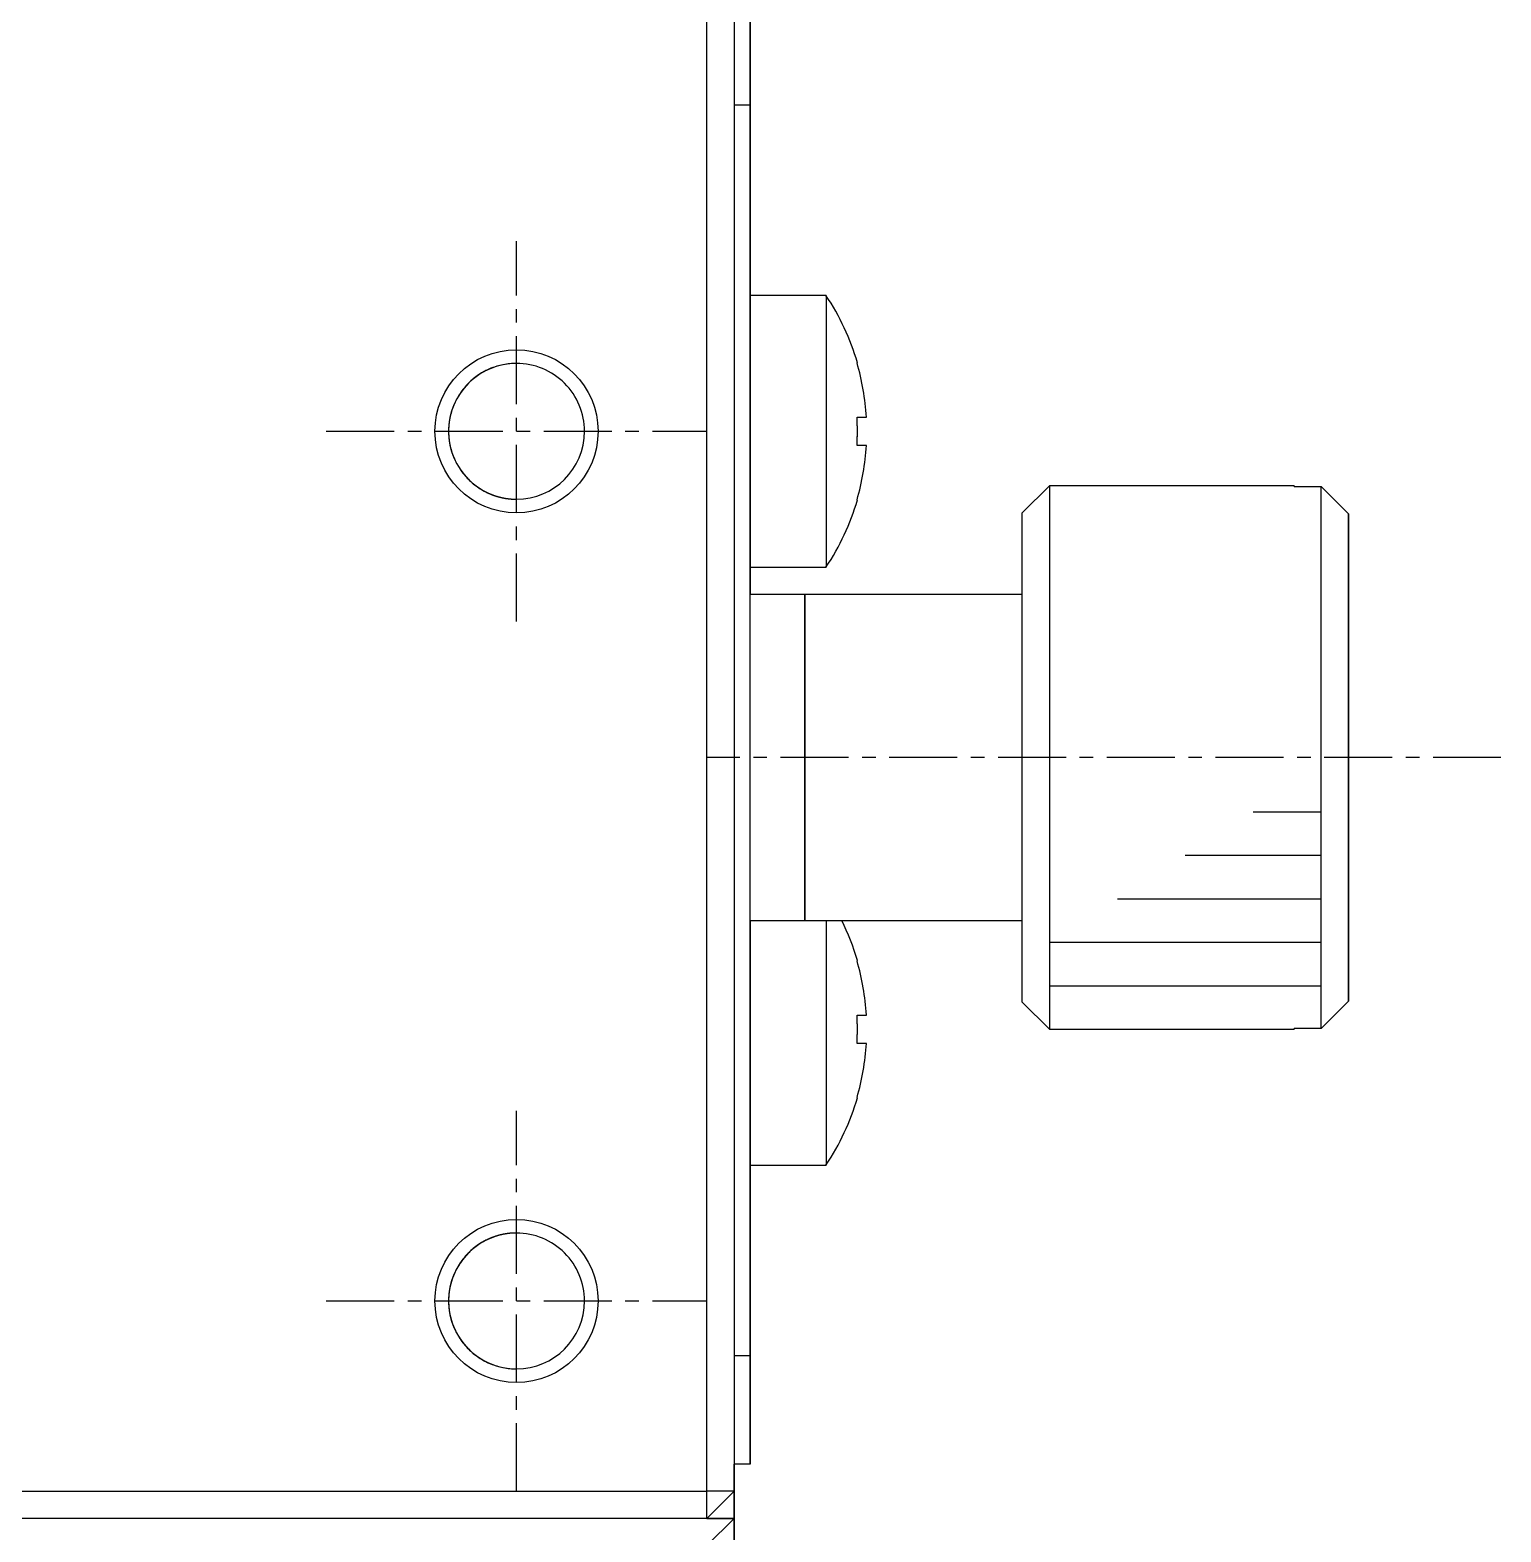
# Model space of a CAD drawing. Extents: x 32 to 301, y 48 to 360.
# Drawn here: x 92.84 to 119.89, y 121.13 to 148.76 of the extents above; entities that cross this region are included whole.
import ezdxf

# ---------------------------------------------------------------- set-up
doc = ezdxf.new("R2010")
doc.units = 0
doc.linetypes.add('CENTER', pattern=[2, 1.25, -0.25, 0.25, -0.25])
doc.layers.get('0').update_dxf_attribs({"linetype": 'CONTINUOUS'})

msp = doc.modelspace()

# ---------------------------------------------------------------- linework, layer by layer
at = {"color": 7, "linetype": 'CONTINUOUS'}
for p, q in [((105.288, 121.882), (105.288, 160.882)), ((105.788, 160.882), (105.788, 121.882)), ((106.088, 147.382), (106.088, 149.382)), ((106.088, 149.382), (106.088, 147.382)), ((106.088, 147.732), (106.088, 146.082)), ((106.088, 146.082), (106.088, 147.732)), ((106.088, 124.382), (106.088, 147.382)), ((106.088, 147.382), (106.088, 143.882)), ((106.088, 146.082), (106.088, 138.382)), ((107.48, 143.882), (106.088, 143.882)), ((107.48, 143.882), (107.48, 138.882)), ((108.051, 142.641), (108.057, 142.644)), ((108.057, 142.644), (108.051, 142.641)), ((108.051, 141.642), (108.223, 141.642)), ((108.223, 141.122), (108.051, 141.122)), ((108.223, 141.122), (108.051, 141.122)), ((111.588, 140.382), (111.088, 139.882)), ((111.588, 140.382), (111.588, 130.382)), ((116.088, 140.382), (111.588, 140.382)), ((116.088, 140.366), (116.088, 140.382)), ((116.088, 140.382), (116.088, 140.366)), ((108.051, 140.124), (108.057, 140.121)), ((108.057, 140.121), (108.051, 140.124)), ((116.088, 140.366), (116.588, 140.366)), ((116.588, 130.398), (116.588, 140.366)), ((116.588, 140.366), (117.088, 139.865)), ((111.088, 130.882), (111.088, 139.882)), ((117.088, 130.9), (117.088, 139.865)), ((117.088, 130.9), (117.088, 139.865)), ((117.088, 139.865), (117.088, 130.9)), ((117.088, 139.865), (117.088, 130.9)), ((106.088, 138.882), (107.48, 138.882)), ((106.088, 138.882), (106.088, 138.382)), ((107.088, 138.382), (106.088, 138.382)), ((111.088, 138.382), (107.088, 138.382)), ((107.088, 132.382), (107.088, 138.382)), ((107.088, 138.382), (107.088, 132.382)), ((106.088, 132.382), (106.088, 125.682)), ((106.088, 132.382), (107.088, 132.382)), ((107.088, 132.382), (111.088, 132.382)), ((107.48, 132.382), (107.48, 127.882)), ((108.051, 131.641), (108.057, 131.644)), ((108.057, 131.644), (108.051, 131.641)), ((111.088, 130.882), (111.588, 130.382)), ((117.088, 130.9), (116.588, 130.398)), ((108.051, 130.642), (108.223, 130.642)), ((111.588, 130.382), (116.088, 130.382)), ((116.088, 130.398), (116.088, 130.382)), ((116.588, 130.398), (116.088, 130.398)), ((116.088, 130.382), (116.088, 130.398)), ((108.223, 130.122), (108.051, 130.122)), ((108.223, 130.122), (108.051, 130.122)), ((108.051, 129.124), (108.057, 129.121)), ((108.057, 129.121), (108.051, 129.124)), ((106.088, 127.882), (106.088, 124.382)), ((106.088, 127.882), (107.48, 127.882)), ((106.088, 124.032), (106.088, 125.682)), ((106.088, 125.682), (106.088, 124.032)), ((106.088, 122.382), (106.088, 124.382)), ((106.088, 124.382), (106.088, 122.382)), ((105.788, 91.382), (105.788, 122.382)), ((105.788, 121.882), (105.788, 122.382)), ((105.788, 121.882), (105.788, 122.382)), ((106.088, 122.382), (105.788, 122.382)), ((106.088, 122.382), (106.088, 122.382)), ((66.288, 121.882), (105.288, 121.882)), ((105.788, 121.882), (105.288, 121.382)), ((105.288, 121.382), (105.788, 121.882)), ((105.288, 121.382), (105.288, 121.882)), ((105.788, 121.882), (105.288, 121.882)), ((105.788, 121.882), (105.538, 121.632)), ((105.788, 121.882), (105.788, 121.382)), ((105.788, 121.882), (105.788, 121.882)), ((105.538, 121.632), (105.288, 121.382)), ((105.288, 121.382), (66.288, 121.382)), ((105.788, 121.382), (105.288, 121.382)), ((105.288, 120.882), (105.788, 121.382)), ((105.288, 121.382), (105.788, 121.382)), ((105.288, 121.382), (105.288, 121.382)), ((105.788, 121.382), (105.788, 87.382))]:
    msp.add_line(p, q, dxfattribs=at)
at = {"color": 3, "linetype": 'CONTINUOUS'}
for p, q in [((106.088, 147.382), (105.788, 147.382)), ((115.338, 134.382), (116.588, 134.382)), ((114.088, 133.582), (116.588, 133.582)), ((112.838, 132.782), (116.588, 132.782)), ((111.588, 131.982), (116.588, 131.982)), ((111.588, 131.182), (116.588, 131.182)), ((105.788, 124.382), (106.088, 124.382))]:
    msp.add_line(p, q, dxfattribs=at)
at = {"color": 1, "linetype": 'CENTER'}
for p, q in [((101.788, 137.882), (101.788, 144.882)), ((98.288, 141.382), (105.288, 141.382)), ((119.894, 135.382), (105.288, 135.382)), ((101.788, 121.882), (101.788, 128.882)), ((98.288, 125.382), (105.288, 125.382))]:
    msp.add_line(p, q, dxfattribs=at)
at = {"color": 7, "linetype": 'CONTINUOUS'}
for points in [[(101.788, 142.632, 0), (101.757, 142.632, 0), (101.727, 142.631, 0), (101.696, 142.629, 0), (101.665, 142.626, 0), (101.635, 142.623, 0), (101.604, 142.619, 0), (101.574, 142.614, 0), (101.544, 142.608, 0), (101.514, 142.602, 0), (101.484, 142.595, 0), (101.454, 142.587, 0), (101.425, 142.579, 0), (101.396, 142.569, 0), (101.367, 142.559, 0), (101.338, 142.549, 0), (101.31, 142.537, 0), (101.281, 142.525, 0), (101.253, 142.512, 0), (101.226, 142.499, 0), (101.199, 142.485, 0), (101.172, 142.47, 0), (101.145, 142.455, 0), (101.119, 142.439, 0), (101.093, 142.422, 0), (101.068, 142.404, 0), (101.043, 142.386, 0), (101.019, 142.368, 0), (100.995, 142.349, 0), (100.971, 142.329, 0), (100.948, 142.309, 0), (100.926, 142.288, 0), (100.904, 142.266, 0), (100.883, 142.244, 0), (100.862, 142.222, 0), (100.841, 142.199, 0), (100.822, 142.175, 0), (100.802, 142.152, 0), (100.784, 142.127, 0), (100.766, 142.102, 0), (100.749, 142.077, 0), (100.732, 142.051, 0), (100.716, 142.025, 0), (100.7, 141.999, 0), (100.685, 141.972, 0), (100.671, 141.944, 0), (100.658, 141.917, 0), (100.645, 141.889, 0), (100.633, 141.861, 0), (100.622, 141.832, 0), (100.611, 141.804, 0), (100.601, 141.775, 0), (100.592, 141.745, 0), (100.583, 141.716, 0), (100.575, 141.686, 0), (100.568, 141.656, 0), (100.562, 141.626, 0), (100.556, 141.596, 0), (100.551, 141.566, 0), (100.547, 141.535, 0), (100.544, 141.505, 0), (100.541, 141.474, 0), (100.539, 141.444, 0), (100.538, 141.413, 0), (100.538, 141.382, 0), (100.538, 141.352, 0), (100.539, 141.321, 0), (100.541, 141.291, 0), (100.544, 141.26, 0), (100.547, 141.229, 0), (100.551, 141.199, 0), (100.556, 141.169, 0), (100.562, 141.139, 0), (100.568, 141.109, 0), (100.575, 141.079, 0), (100.583, 141.049, 0), (100.592, 141.02, 0), (100.601, 140.99, 0), (100.611, 140.961, 0), (100.622, 140.933, 0), (100.633, 140.904, 0), (100.645, 140.876, 0), (100.658, 140.848, 0), (100.671, 140.82, 0), (100.685, 140.793, 0), (100.7, 140.766, 0), (100.716, 140.74, 0), (100.732, 140.714, 0), (100.749, 140.688, 0), (100.766, 140.663, 0), (100.784, 140.638, 0), (100.802, 140.613, 0), (100.822, 140.589, 0), (100.841, 140.566, 0), (100.862, 140.543, 0), (100.883, 140.521, 0), (100.904, 140.499, 0), (100.926, 140.477, 0), (100.948, 140.456, 0), (100.971, 140.436, 0), (100.995, 140.416, 0), (101.019, 140.397, 0), (101.043, 140.378, 0), (101.068, 140.36, 0), (101.093, 140.343, 0), (101.119, 140.326, 0), (101.145, 140.31, 0), (101.172, 140.295, 0), (101.199, 140.28, 0), (101.226, 140.266, 0), (101.253, 140.252, 0), (101.281, 140.24, 0), (101.31, 140.228, 0), (101.338, 140.216, 0), (101.367, 140.206, 0), (101.396, 140.196, 0), (101.425, 140.186, 0), (101.454, 140.178, 0), (101.484, 140.17, 0), (101.514, 140.163, 0), (101.544, 140.156, 0), (101.574, 140.151, 0), (101.604, 140.146, 0), (101.635, 140.142, 0), (101.665, 140.138, 0), (101.696, 140.136, 0), (101.727, 140.134, 0), (101.757, 140.133, 0), (101.788, 140.132, 0)], [(101.356, 142.556, 0), (101.356, 142.555, 0), (101.355, 142.555, 0), (101.355, 142.555, 0), (101.354, 142.555, 0), (101.354, 142.555, 0), (101.353, 142.554, 0), (101.353, 142.554, 0), (101.352, 142.554, 0), (101.352, 142.554, 0), (101.351, 142.554, 0), (101.35, 142.553, 0), (101.35, 142.553, 0), (101.349, 142.553, 0), (101.349, 142.553, 0), (101.348, 142.553, 0), (101.348, 142.552, 0), (101.347, 142.552, 0), (101.347, 142.552, 0), (101.346, 142.552, 0), (101.346, 142.552, 0), (101.345, 142.551, 0), (101.345, 142.551, 0), (101.344, 142.551, 0), (101.343, 142.551, 0), (101.343, 142.551, 0), (101.342, 142.55, 0), (101.342, 142.55, 0), (101.341, 142.55, 0), (101.341, 142.55, 0), (101.34, 142.55, 0), (101.34, 142.549, 0), (101.339, 142.549, 0), (101.339, 142.549, 0), (101.338, 142.549, 0), (101.338, 142.549, 0), (101.337, 142.548, 0), (101.336, 142.548, 0), (101.336, 142.548, 0), (101.335, 142.548, 0), (101.335, 142.547, 0), (101.334, 142.547, 0), (101.334, 142.547, 0), (101.333, 142.547, 0), (101.333, 142.547, 0), (101.332, 142.546, 0), (101.332, 142.546, 0), (101.331, 142.546, 0), (101.331, 142.546, 0), (101.33, 142.546, 0), (101.329, 142.545, 0), (101.329, 142.545, 0), (101.328, 142.545, 0), (101.328, 142.545, 0), (101.327, 142.545, 0), (101.327, 142.544, 0), (101.326, 142.544, 0), (101.326, 142.544, 0), (101.325, 142.544, 0), (101.325, 142.543, 0), (101.324, 142.543, 0), (101.324, 142.543, 0), (101.323, 142.543, 0), (101.322, 142.543, 0), (101.322, 142.542, 0), (101.321, 142.542, 0), (101.321, 142.542, 0), (101.32, 142.542, 0), (101.32, 142.542, 0), (101.319, 142.541, 0), (101.319, 142.541, 0), (101.318, 142.541, 0), (101.318, 142.541, 0), (101.317, 142.54, 0), (101.317, 142.54, 0), (101.316, 142.54, 0), (101.316, 142.54, 0), (101.315, 142.54, 0), (101.314, 142.539, 0), (101.314, 142.539, 0), (101.313, 142.539, 0), (101.313, 142.539, 0), (101.312, 142.538, 0), (101.312, 142.538, 0), (101.311, 142.538, 0), (101.311, 142.538, 0), (101.31, 142.538, 0), (101.31, 142.537, 0), (101.309, 142.537, 0), (101.309, 142.537, 0), (101.308, 142.537, 0), (101.308, 142.536, 0), (101.307, 142.536, 0), (101.306, 142.536, 0), (101.306, 142.536, 0), (101.305, 142.536, 0), (101.305, 142.535, 0), (101.304, 142.535, 0), (101.304, 142.535, 0), (101.303, 142.535, 0), (101.303, 142.534, 0), (101.302, 142.534, 0), (101.302, 142.534, 0), (101.301, 142.534, 0), (101.301, 142.534, 0), (101.3, 142.533, 0), (101.3, 142.533, 0), (101.299, 142.533, 0), (101.298, 142.533, 0), (101.298, 142.532, 0), (101.297, 142.532, 0), (101.297, 142.532, 0), (101.296, 142.532, 0), (101.296, 142.532, 0), (101.295, 142.531, 0), (101.295, 142.531, 0), (101.294, 142.531, 0), (101.294, 142.531, 0), (101.293, 142.53, 0), (101.293, 142.53, 0), (101.292, 142.53, 0), (101.292, 142.53, 0), (101.291, 142.529, 0), (101.291, 142.529, 0), (101.29, 142.529, 0), (101.289, 142.529, 0), (101.289, 142.529, 0), (101.288, 142.528, 0), (101.288, 142.528, 0)], [(108.051, 141.122, 0), (108.051, 141.127, 0), (108.051, 141.131, 0), (108.051, 141.135, 0), (108.051, 141.139, 0), (108.052, 141.143, 0), (108.052, 141.147, 0), (108.052, 141.151, 0), (108.052, 141.155, 0), (108.052, 141.159, 0), (108.053, 141.163, 0), (108.053, 141.167, 0), (108.053, 141.171, 0), (108.053, 141.175, 0), (108.053, 141.179, 0), (108.053, 141.183, 0), (108.054, 141.187, 0), (108.054, 141.191, 0), (108.054, 141.196, 0), (108.054, 141.2, 0), (108.054, 141.204, 0), (108.054, 141.208, 0), (108.055, 141.212, 0), (108.055, 141.216, 0), (108.055, 141.22, 0), (108.055, 141.224, 0), (108.055, 141.228, 0), (108.055, 141.232, 0), (108.055, 141.236, 0), (108.055, 141.24, 0), (108.056, 141.244, 0), (108.056, 141.248, 0), (108.056, 141.252, 0), (108.056, 141.256, 0), (108.056, 141.261, 0), (108.056, 141.265, 0), (108.056, 141.269, 0), (108.056, 141.273, 0), (108.056, 141.277, 0), (108.056, 141.281, 0), (108.057, 141.285, 0), (108.057, 141.289, 0), (108.057, 141.293, 0), (108.057, 141.297, 0), (108.057, 141.301, 0), (108.057, 141.305, 0), (108.057, 141.309, 0), (108.057, 141.313, 0), (108.057, 141.317, 0), (108.057, 141.322, 0), (108.057, 141.326, 0), (108.057, 141.33, 0), (108.057, 141.334, 0), (108.057, 141.338, 0), (108.057, 141.342, 0), (108.057, 141.346, 0), (108.057, 141.35, 0), (108.057, 141.354, 0), (108.057, 141.358, 0), (108.057, 141.362, 0), (108.057, 141.366, 0), (108.057, 141.37, 0), (108.057, 141.374, 0), (108.057, 141.378, 0), (108.057, 141.382, 0), (108.057, 141.387, 0), (108.057, 141.391, 0), (108.057, 141.395, 0), (108.057, 141.399, 0), (108.057, 141.403, 0), (108.057, 141.407, 0), (108.057, 141.411, 0), (108.057, 141.415, 0), (108.057, 141.419, 0), (108.057, 141.423, 0), (108.057, 141.427, 0), (108.057, 141.431, 0), (108.057, 141.435, 0), (108.057, 141.439, 0), (108.057, 141.443, 0), (108.057, 141.448, 0), (108.057, 141.452, 0), (108.057, 141.456, 0), (108.057, 141.46, 0), (108.057, 141.464, 0), (108.057, 141.468, 0), (108.057, 141.472, 0), (108.057, 141.476, 0), (108.057, 141.48, 0), (108.056, 141.484, 0), (108.056, 141.488, 0), (108.056, 141.492, 0), (108.056, 141.496, 0), (108.056, 141.5, 0), (108.056, 141.504, 0), (108.056, 141.508, 0), (108.056, 141.513, 0), (108.056, 141.517, 0), (108.056, 141.521, 0), (108.055, 141.525, 0), (108.055, 141.529, 0), (108.055, 141.533, 0), (108.055, 141.537, 0), (108.055, 141.541, 0), (108.055, 141.545, 0), (108.055, 141.549, 0), (108.055, 141.553, 0), (108.054, 141.557, 0), (108.054, 141.561, 0), (108.054, 141.565, 0), (108.054, 141.569, 0), (108.054, 141.573, 0), (108.054, 141.578, 0), (108.053, 141.582, 0), (108.053, 141.586, 0), (108.053, 141.59, 0), (108.053, 141.594, 0), (108.053, 141.598, 0), (108.053, 141.602, 0), (108.052, 141.606, 0), (108.052, 141.61, 0), (108.052, 141.614, 0), (108.052, 141.618, 0), (108.052, 141.622, 0), (108.051, 141.626, 0), (108.051, 141.63, 0), (108.051, 141.634, 0), (108.051, 141.638, 0), (108.051, 141.642, 0)], [(108.051, 141.122, 0), (108.051, 141.127, 0), (108.051, 141.131, 0), (108.051, 141.135, 0), (108.051, 141.139, 0), (108.052, 141.143, 0), (108.052, 141.147, 0), (108.052, 141.151, 0), (108.052, 141.155, 0), (108.052, 141.159, 0), (108.053, 141.163, 0), (108.053, 141.167, 0), (108.053, 141.171, 0), (108.053, 141.175, 0), (108.053, 141.179, 0), (108.053, 141.183, 0), (108.054, 141.187, 0), (108.054, 141.191, 0), (108.054, 141.196, 0), (108.054, 141.2, 0), (108.054, 141.204, 0), (108.054, 141.208, 0), (108.054, 141.212, 0), (108.055, 141.216, 0), (108.055, 141.22, 0), (108.055, 141.224, 0), (108.055, 141.228, 0), (108.055, 141.232, 0), (108.055, 141.236, 0), (108.055, 141.24, 0), (108.055, 141.244, 0), (108.056, 141.248, 0), (108.056, 141.252, 0), (108.056, 141.256, 0), (108.056, 141.261, 0), (108.056, 141.265, 0), (108.056, 141.269, 0), (108.056, 141.273, 0), (108.056, 141.277, 0), (108.056, 141.281, 0), (108.056, 141.285, 0), (108.057, 141.289, 0), (108.057, 141.293, 0), (108.057, 141.297, 0), (108.057, 141.301, 0), (108.057, 141.305, 0), (108.057, 141.309, 0), (108.057, 141.313, 0), (108.057, 141.317, 0), (108.057, 141.322, 0), (108.057, 141.326, 0), (108.057, 141.33, 0), (108.057, 141.334, 0), (108.057, 141.338, 0), (108.057, 141.342, 0), (108.057, 141.346, 0), (108.057, 141.35, 0), (108.057, 141.354, 0), (108.057, 141.358, 0), (108.057, 141.362, 0), (108.057, 141.366, 0), (108.057, 141.37, 0), (108.057, 141.374, 0), (108.057, 141.378, 0), (108.057, 141.382, 0), (108.057, 141.387, 0), (108.057, 141.391, 0), (108.057, 141.395, 0), (108.057, 141.399, 0), (108.057, 141.403, 0), (108.057, 141.407, 0), (108.057, 141.411, 0), (108.057, 141.415, 0), (108.057, 141.419, 0), (108.057, 141.423, 0), (108.057, 141.427, 0), (108.057, 141.431, 0), (108.057, 141.435, 0), (108.057, 141.439, 0), (108.057, 141.443, 0), (108.057, 141.448, 0), (108.057, 141.452, 0), (108.057, 141.456, 0), (108.057, 141.46, 0), (108.057, 141.464, 0), (108.057, 141.468, 0), (108.057, 141.472, 0), (108.057, 141.476, 0), (108.056, 141.48, 0), (108.056, 141.484, 0), (108.056, 141.488, 0), (108.056, 141.492, 0), (108.056, 141.496, 0), (108.056, 141.5, 0), (108.056, 141.504, 0), (108.056, 141.508, 0), (108.056, 141.513, 0), (108.056, 141.517, 0), (108.055, 141.521, 0), (108.055, 141.525, 0), (108.055, 141.529, 0), (108.055, 141.533, 0), (108.055, 141.537, 0), (108.055, 141.541, 0), (108.055, 141.545, 0), (108.055, 141.549, 0), (108.054, 141.553, 0), (108.054, 141.557, 0), (108.054, 141.561, 0), (108.054, 141.565, 0), (108.054, 141.569, 0), (108.054, 141.573, 0), (108.054, 141.578, 0), (108.053, 141.582, 0), (108.053, 141.586, 0), (108.053, 141.59, 0), (108.053, 141.594, 0), (108.053, 141.598, 0), (108.053, 141.602, 0), (108.052, 141.606, 0), (108.052, 141.61, 0), (108.052, 141.614, 0), (108.052, 141.618, 0), (108.052, 141.622, 0), (108.051, 141.626, 0), (108.051, 141.63, 0), (108.051, 141.634, 0), (108.051, 141.638, 0), (108.051, 141.642, 0)], [(101.288, 140.237, 0), (101.288, 140.237, 0), (101.289, 140.236, 0), (101.289, 140.236, 0), (101.29, 140.236, 0), (101.29, 140.236, 0), (101.291, 140.236, 0), (101.291, 140.236, 0), (101.291, 140.235, 0), (101.292, 140.235, 0), (101.292, 140.235, 0), (101.293, 140.235, 0), (101.293, 140.235, 0), (101.294, 140.234, 0), (101.294, 140.234, 0), (101.294, 140.234, 0), (101.295, 140.234, 0), (101.295, 140.234, 0), (101.296, 140.233, 0), (101.296, 140.233, 0), (101.297, 140.233, 0), (101.297, 140.233, 0), (101.298, 140.233, 0), (101.298, 140.232, 0), (101.298, 140.232, 0), (101.299, 140.232, 0), (101.299, 140.232, 0), (101.3, 140.232, 0), (101.3, 140.232, 0), (101.301, 140.231, 0), (101.301, 140.231, 0), (101.301, 140.231, 0), (101.302, 140.231, 0), (101.302, 140.231, 0), (101.303, 140.23, 0), (101.303, 140.23, 0), (101.304, 140.23, 0), (101.304, 140.23, 0), (101.305, 140.23, 0), (101.305, 140.23, 0), (101.305, 140.229, 0), (101.306, 140.229, 0), (101.306, 140.229, 0), (101.307, 140.229, 0), (101.307, 140.229, 0), (101.308, 140.228, 0), (101.308, 140.228, 0), (101.308, 140.228, 0), (101.309, 140.228, 0), (101.309, 140.228, 0), (101.31, 140.228, 0), (101.31, 140.227, 0), (101.311, 140.227, 0), (101.311, 140.227, 0), (101.312, 140.227, 0), (101.312, 140.227, 0), (101.312, 140.226, 0), (101.313, 140.226, 0), (101.313, 140.226, 0), (101.314, 140.226, 0), (101.314, 140.226, 0), (101.315, 140.226, 0), (101.315, 140.225, 0), (101.316, 140.225, 0), (101.316, 140.225, 0), (101.316, 140.225, 0), (101.317, 140.225, 0), (101.317, 140.224, 0), (101.318, 140.224, 0), (101.318, 140.224, 0), (101.319, 140.224, 0), (101.319, 140.224, 0), (101.319, 140.224, 0), (101.32, 140.223, 0), (101.32, 140.223, 0), (101.321, 140.223, 0), (101.321, 140.223, 0), (101.322, 140.223, 0), (101.322, 140.222, 0), (101.323, 140.222, 0), (101.323, 140.222, 0), (101.323, 140.222, 0), (101.324, 140.222, 0), (101.324, 140.222, 0), (101.325, 140.221, 0), (101.325, 140.221, 0), (101.326, 140.221, 0), (101.326, 140.221, 0), (101.327, 140.221, 0), (101.327, 140.221, 0), (101.327, 140.22, 0), (101.328, 140.22, 0), (101.328, 140.22, 0), (101.329, 140.22, 0), (101.329, 140.22, 0), (101.33, 140.219, 0), (101.33, 140.219, 0), (101.331, 140.219, 0), (101.331, 140.219, 0), (101.331, 140.219, 0), (101.332, 140.219, 0), (101.332, 140.218, 0), (101.333, 140.218, 0), (101.333, 140.218, 0), (101.334, 140.218, 0), (101.334, 140.218, 0), (101.335, 140.218, 0), (101.335, 140.217, 0), (101.335, 140.217, 0), (101.336, 140.217, 0), (101.336, 140.217, 0), (101.337, 140.217, 0), (101.337, 140.217, 0), (101.338, 140.216, 0), (101.338, 140.216, 0), (101.339, 140.216, 0), (101.339, 140.216, 0), (101.339, 140.216, 0), (101.34, 140.216, 0), (101.34, 140.215, 0), (101.341, 140.215, 0), (101.341, 140.215, 0), (101.342, 140.215, 0), (101.342, 140.215, 0), (101.343, 140.214, 0), (101.343, 140.214, 0), (101.343, 140.214, 0), (101.344, 140.214, 0), (101.344, 140.214, 0)], [(101.344, 140.214, 0), (101.348, 140.213, 0), (101.351, 140.211, 0), (101.354, 140.21, 0), (101.358, 140.209, 0), (101.361, 140.208, 0), (101.364, 140.206, 0), (101.368, 140.205, 0), (101.371, 140.204, 0), (101.374, 140.203, 0), (101.378, 140.202, 0), (101.381, 140.201, 0), (101.384, 140.199, 0), (101.388, 140.198, 0), (101.391, 140.197, 0), (101.394, 140.196, 0), (101.398, 140.195, 0), (101.401, 140.194, 0), (101.404, 140.193, 0), (101.408, 140.192, 0), (101.411, 140.191, 0), (101.415, 140.19, 0), (101.418, 140.188, 0), (101.421, 140.187, 0), (101.425, 140.186, 0), (101.428, 140.185, 0), (101.432, 140.184, 0), (101.435, 140.183, 0), (101.438, 140.182, 0), (101.442, 140.181, 0), (101.445, 140.18, 0), (101.449, 140.179, 0), (101.452, 140.178, 0), (101.455, 140.178, 0), (101.459, 140.177, 0), (101.462, 140.176, 0), (101.466, 140.175, 0), (101.469, 140.174, 0), (101.472, 140.173, 0), (101.476, 140.172, 0), (101.479, 140.171, 0), (101.483, 140.17, 0), (101.486, 140.169, 0), (101.49, 140.169, 0), (101.493, 140.168, 0), (101.497, 140.167, 0), (101.5, 140.166, 0), (101.503, 140.165, 0), (101.507, 140.164, 0), (101.51, 140.164, 0), (101.514, 140.163, 0), (101.517, 140.162, 0), (101.521, 140.161, 0), (101.524, 140.161, 0), (101.528, 140.16, 0), (101.531, 140.159, 0), (101.535, 140.158, 0), (101.538, 140.158, 0), (101.542, 140.157, 0), (101.545, 140.156, 0), (101.548, 140.156, 0), (101.552, 140.155, 0), (101.555, 140.154, 0), (101.559, 140.154, 0), (101.562, 140.153, 0), (101.566, 140.152, 0), (101.569, 140.152, 0), (101.573, 140.151, 0), (101.576, 140.151, 0), (101.58, 140.15, 0), (101.583, 140.149, 0), (101.587, 140.149, 0), (101.59, 140.148, 0), (101.594, 140.148, 0), (101.597, 140.147, 0), (101.601, 140.147, 0), (101.604, 140.146, 0), (101.608, 140.146, 0), (101.611, 140.145, 0), (101.615, 140.145, 0), (101.618, 140.144, 0), (101.622, 140.144, 0), (101.625, 140.143, 0), (101.629, 140.143, 0), (101.632, 140.142, 0), (101.636, 140.142, 0), (101.639, 140.141, 0), (101.643, 140.141, 0), (101.646, 140.14, 0), (101.65, 140.14, 0), (101.654, 140.14, 0), (101.657, 140.139, 0), (101.661, 140.139, 0), (101.664, 140.139, 0), (101.668, 140.138, 0), (101.671, 140.138, 0), (101.675, 140.138, 0), (101.678, 140.137, 0), (101.682, 140.137, 0), (101.685, 140.137, 0), (101.689, 140.136, 0), (101.692, 140.136, 0), (101.696, 140.136, 0), (101.699, 140.136, 0), (101.703, 140.135, 0), (101.706, 140.135, 0), (101.71, 140.135, 0), (101.714, 140.135, 0), (101.717, 140.134, 0), (101.721, 140.134, 0), (101.724, 140.134, 0), (101.728, 140.134, 0), (101.731, 140.134, 0), (101.735, 140.134, 0), (101.738, 140.133, 0), (101.742, 140.133, 0), (101.745, 140.133, 0), (101.749, 140.133, 0), (101.752, 140.133, 0), (101.756, 140.133, 0), (101.76, 140.133, 0), (101.763, 140.133, 0), (101.767, 140.133, 0), (101.77, 140.133, 0), (101.774, 140.133, 0), (101.777, 140.133, 0), (101.781, 140.132, 0), (101.784, 140.132, 0), (101.788, 140.132, 0)], [(108.051, 130.122, 0), (108.051, 130.127, 0), (108.051, 130.131, 0), (108.051, 130.135, 0), (108.051, 130.139, 0), (108.052, 130.143, 0), (108.052, 130.147, 0), (108.052, 130.151, 0), (108.052, 130.155, 0), (108.052, 130.159, 0), (108.053, 130.163, 0), (108.053, 130.167, 0), (108.053, 130.171, 0), (108.053, 130.175, 0), (108.053, 130.179, 0), (108.053, 130.183, 0), (108.054, 130.187, 0), (108.054, 130.191, 0), (108.054, 130.196, 0), (108.054, 130.2, 0), (108.054, 130.204, 0), (108.054, 130.208, 0), (108.054, 130.212, 0), (108.055, 130.216, 0), (108.055, 130.22, 0), (108.055, 130.224, 0), (108.055, 130.228, 0), (108.055, 130.232, 0), (108.055, 130.236, 0), (108.055, 130.24, 0), (108.055, 130.244, 0), (108.056, 130.248, 0), (108.056, 130.252, 0), (108.056, 130.256, 0), (108.056, 130.261, 0), (108.056, 130.265, 0), (108.056, 130.269, 0), (108.056, 130.273, 0), (108.056, 130.277, 0), (108.056, 130.281, 0), (108.056, 130.285, 0), (108.057, 130.289, 0), (108.057, 130.293, 0), (108.057, 130.297, 0), (108.057, 130.301, 0), (108.057, 130.305, 0), (108.057, 130.309, 0), (108.057, 130.313, 0), (108.057, 130.317, 0), (108.057, 130.322, 0), (108.057, 130.326, 0), (108.057, 130.33, 0), (108.057, 130.334, 0), (108.057, 130.338, 0), (108.057, 130.342, 0), (108.057, 130.346, 0), (108.057, 130.35, 0), (108.057, 130.354, 0), (108.057, 130.358, 0), (108.057, 130.362, 0), (108.057, 130.366, 0), (108.057, 130.37, 0), (108.057, 130.374, 0), (108.057, 130.378, 0), (108.057, 130.382, 0), (108.057, 130.387, 0), (108.057, 130.391, 0), (108.057, 130.395, 0), (108.057, 130.399, 0), (108.057, 130.403, 0), (108.057, 130.407, 0), (108.057, 130.411, 0), (108.057, 130.415, 0), (108.057, 130.419, 0), (108.057, 130.423, 0), (108.057, 130.427, 0), (108.057, 130.431, 0), (108.057, 130.435, 0), (108.057, 130.439, 0), (108.057, 130.443, 0), (108.057, 130.448, 0), (108.057, 130.452, 0), (108.057, 130.456, 0), (108.057, 130.46, 0), (108.057, 130.464, 0), (108.057, 130.468, 0), (108.057, 130.472, 0), (108.057, 130.476, 0), (108.056, 130.48, 0), (108.056, 130.484, 0), (108.056, 130.488, 0), (108.056, 130.492, 0), (108.056, 130.496, 0), (108.056, 130.5, 0), (108.056, 130.504, 0), (108.056, 130.508, 0), (108.056, 130.513, 0), (108.056, 130.517, 0), (108.055, 130.521, 0), (108.055, 130.525, 0), (108.055, 130.529, 0), (108.055, 130.533, 0), (108.055, 130.537, 0), (108.055, 130.541, 0), (108.055, 130.545, 0), (108.055, 130.549, 0), (108.054, 130.553, 0), (108.054, 130.557, 0), (108.054, 130.561, 0), (108.054, 130.565, 0), (108.054, 130.569, 0), (108.054, 130.573, 0), (108.054, 130.578, 0), (108.053, 130.582, 0), (108.053, 130.586, 0), (108.053, 130.59, 0), (108.053, 130.594, 0), (108.053, 130.598, 0), (108.053, 130.602, 0), (108.052, 130.606, 0), (108.052, 130.61, 0), (108.052, 130.614, 0), (108.052, 130.618, 0), (108.052, 130.622, 0), (108.051, 130.626, 0), (108.051, 130.63, 0), (108.051, 130.634, 0), (108.051, 130.638, 0), (108.051, 130.642, 0)], [(101.788, 126.632, 0), (101.757, 126.632, 0), (101.727, 126.631, 0), (101.696, 126.629, 0), (101.665, 126.626, 0), (101.635, 126.623, 0), (101.604, 126.619, 0), (101.574, 126.614, 0), (101.544, 126.608, 0), (101.514, 126.602, 0), (101.484, 126.595, 0), (101.454, 126.587, 0), (101.425, 126.579, 0), (101.396, 126.569, 0), (101.367, 126.559, 0), (101.338, 126.549, 0), (101.31, 126.537, 0), (101.281, 126.525, 0), (101.253, 126.512, 0), (101.226, 126.499, 0), (101.199, 126.485, 0), (101.172, 126.47, 0), (101.145, 126.455, 0), (101.119, 126.439, 0), (101.093, 126.422, 0), (101.068, 126.404, 0), (101.043, 126.386, 0), (101.019, 126.368, 0), (100.995, 126.349, 0), (100.971, 126.329, 0), (100.948, 126.309, 0), (100.926, 126.288, 0), (100.904, 126.266, 0), (100.883, 126.244, 0), (100.862, 126.222, 0), (100.841, 126.199, 0), (100.822, 126.175, 0), (100.802, 126.152, 0), (100.784, 126.127, 0), (100.766, 126.102, 0), (100.749, 126.077, 0), (100.732, 126.051, 0), (100.716, 126.025, 0), (100.7, 125.999, 0), (100.685, 125.972, 0), (100.671, 125.944, 0), (100.658, 125.917, 0), (100.645, 125.889, 0), (100.633, 125.861, 0), (100.622, 125.832, 0), (100.611, 125.804, 0), (100.601, 125.775, 0), (100.592, 125.745, 0), (100.583, 125.716, 0), (100.575, 125.686, 0), (100.568, 125.656, 0), (100.562, 125.626, 0), (100.556, 125.596, 0), (100.551, 125.566, 0), (100.547, 125.535, 0), (100.544, 125.505, 0), (100.541, 125.474, 0), (100.539, 125.444, 0), (100.538, 125.413, 0), (100.538, 125.382, 0), (100.538, 125.352, 0), (100.539, 125.321, 0), (100.541, 125.291, 0), (100.544, 125.26, 0), (100.547, 125.229, 0), (100.551, 125.199, 0), (100.556, 125.169, 0), (100.562, 125.139, 0), (100.568, 125.109, 0), (100.575, 125.079, 0), (100.583, 125.049, 0), (100.592, 125.02, 0), (100.601, 124.99, 0), (100.611, 124.961, 0), (100.622, 124.933, 0), (100.633, 124.904, 0), (100.645, 124.876, 0), (100.658, 124.848, 0), (100.671, 124.82, 0), (100.685, 124.793, 0), (100.7, 124.766, 0), (100.716, 124.74, 0), (100.732, 124.714, 0), (100.749, 124.688, 0), (100.766, 124.663, 0), (100.784, 124.638, 0), (100.802, 124.613, 0), (100.822, 124.589, 0), (100.841, 124.566, 0), (100.862, 124.543, 0), (100.883, 124.521, 0), (100.904, 124.499, 0), (100.926, 124.477, 0), (100.948, 124.456, 0), (100.971, 124.436, 0), (100.995, 124.416, 0), (101.019, 124.397, 0), (101.043, 124.378, 0), (101.068, 124.36, 0), (101.093, 124.343, 0), (101.119, 124.326, 0), (101.145, 124.31, 0), (101.172, 124.295, 0), (101.199, 124.28, 0), (101.226, 124.266, 0), (101.253, 124.252, 0), (101.281, 124.24, 0), (101.31, 124.228, 0), (101.338, 124.216, 0), (101.367, 124.206, 0), (101.396, 124.196, 0), (101.425, 124.186, 0), (101.454, 124.178, 0), (101.484, 124.17, 0), (101.514, 124.163, 0), (101.544, 124.156, 0), (101.574, 124.151, 0), (101.604, 124.146, 0), (101.635, 124.142, 0), (101.665, 124.138, 0), (101.696, 124.136, 0), (101.727, 124.134, 0), (101.757, 124.133, 0), (101.788, 124.132, 0)], [(101.723, 126.631, 0), (101.719, 126.631, 0), (101.716, 126.63, 0), (101.712, 126.63, 0), (101.709, 126.63, 0), (101.705, 126.63, 0), (101.702, 126.63, 0), (101.698, 126.629, 0), (101.695, 126.629, 0), (101.691, 126.629, 0), (101.688, 126.628, 0), (101.684, 126.628, 0), (101.681, 126.628, 0), (101.677, 126.628, 0), (101.674, 126.627, 0), (101.67, 126.627, 0), (101.667, 126.627, 0), (101.663, 126.626, 0), (101.66, 126.626, 0), (101.656, 126.626, 0), (101.653, 126.625, 0), (101.649, 126.625, 0), (101.646, 126.624, 0), (101.643, 126.624, 0), (101.639, 126.624, 0), (101.636, 126.623, 0), (101.632, 126.623, 0), (101.629, 126.622, 0), (101.625, 126.622, 0), (101.622, 126.621, 0), (101.618, 126.621, 0), (101.615, 126.62, 0), (101.611, 126.62, 0), (101.608, 126.619, 0), (101.604, 126.619, 0), (101.601, 126.618, 0), (101.597, 126.618, 0), (101.594, 126.617, 0), (101.59, 126.617, 0), (101.587, 126.616, 0), (101.583, 126.616, 0), (101.58, 126.615, 0), (101.576, 126.614, 0), (101.573, 126.614, 0), (101.57, 126.613, 0), (101.566, 126.613, 0), (101.563, 126.612, 0), (101.559, 126.611, 0), (101.556, 126.611, 0), (101.552, 126.61, 0), (101.549, 126.609, 0), (101.545, 126.609, 0), (101.542, 126.608, 0), (101.539, 126.607, 0), (101.535, 126.607, 0), (101.532, 126.606, 0), (101.528, 126.605, 0), (101.525, 126.604, 0), (101.521, 126.604, 0), (101.518, 126.603, 0), (101.514, 126.602, 0), (101.511, 126.601, 0), (101.508, 126.601, 0), (101.504, 126.6, 0), (101.501, 126.599, 0), (101.497, 126.598, 0), (101.494, 126.597, 0), (101.491, 126.597, 0), (101.487, 126.596, 0), (101.484, 126.595, 0), (101.48, 126.594, 0), (101.477, 126.593, 0), (101.474, 126.592, 0), (101.47, 126.591, 0), (101.467, 126.591, 0), (101.463, 126.59, 0), (101.46, 126.589, 0), (101.457, 126.588, 0), (101.453, 126.587, 0), (101.45, 126.586, 0), (101.446, 126.585, 0), (101.443, 126.584, 0), (101.44, 126.583, 0), (101.436, 126.582, 0), (101.433, 126.581, 0), (101.43, 126.58, 0), (101.426, 126.579, 0), (101.423, 126.578, 0), (101.419, 126.577, 0), (101.416, 126.576, 0), (101.413, 126.575, 0), (101.409, 126.574, 0), (101.406, 126.573, 0), (101.403, 126.572, 0), (101.399, 126.571, 0), (101.396, 126.569, 0), (101.393, 126.568, 0), (101.389, 126.567, 0), (101.386, 126.566, 0), (101.383, 126.565, 0), (101.379, 126.564, 0), (101.376, 126.563, 0), (101.373, 126.562, 0), (101.37, 126.56, 0), (101.366, 126.559, 0), (101.363, 126.558, 0), (101.36, 126.557, 0), (101.356, 126.556, 0), (101.353, 126.554, 0), (101.35, 126.553, 0), (101.346, 126.552, 0), (101.343, 126.551, 0), (101.34, 126.549, 0), (101.337, 126.548, 0), (101.333, 126.547, 0), (101.33, 126.546, 0), (101.327, 126.544, 0), (101.324, 126.543, 0), (101.32, 126.542, 0), (101.317, 126.54, 0), (101.314, 126.539, 0), (101.311, 126.538, 0), (101.307, 126.536, 0), (101.304, 126.535, 0), (101.301, 126.534, 0), (101.298, 126.532, 0), (101.294, 126.531, 0), (101.291, 126.53, 0), (101.288, 126.528, 0)], [(101.288, 126.528, 0), (101.267, 126.519, 0), (101.247, 126.509, 0), (101.226, 126.499, 0), (101.206, 126.489, 0), (101.186, 126.478, 0), (101.167, 126.467, 0), (101.147, 126.456, 0), (101.128, 126.444, 0), (101.109, 126.432, 0), (101.09, 126.419, 0), (101.071, 126.406, 0), (101.053, 126.393, 0), (101.034, 126.38, 0), (101.016, 126.366, 0), (100.999, 126.352, 0), (100.981, 126.337, 0), (100.964, 126.323, 0), (100.947, 126.308, 0), (100.931, 126.292, 0), (100.914, 126.277, 0), (100.898, 126.261, 0), (100.883, 126.244, 0), (100.867, 126.228, 0), (100.852, 126.211, 0), (100.837, 126.194, 0), (100.823, 126.177, 0), (100.808, 126.159, 0), (100.794, 126.141, 0), (100.781, 126.123, 0), (100.768, 126.105, 0), (100.755, 126.086, 0), (100.742, 126.067, 0), (100.73, 126.048, 0), (100.718, 126.029, 0), (100.706, 126.009, 0), (100.695, 125.99, 0), (100.684, 125.97, 0), (100.674, 125.95, 0), (100.664, 125.929, 0), (100.654, 125.909, 0), (100.645, 125.888, 0), (100.636, 125.868, 0), (100.627, 125.847, 0), (100.619, 125.825, 0), (100.611, 125.804, 0), (100.604, 125.783, 0), (100.597, 125.761, 0), (100.59, 125.74, 0), (100.584, 125.718, 0), (100.578, 125.696, 0), (100.572, 125.674, 0), (100.567, 125.652, 0), (100.563, 125.63, 0), (100.558, 125.608, 0), (100.554, 125.585, 0), (100.551, 125.563, 0), (100.548, 125.541, 0), (100.545, 125.518, 0), (100.543, 125.496, 0), (100.541, 125.473, 0), (100.54, 125.45, 0), (100.539, 125.428, 0), (100.538, 125.405, 0), (100.538, 125.382, 0), (100.538, 125.36, 0), (100.539, 125.337, 0), (100.54, 125.315, 0), (100.541, 125.292, 0), (100.543, 125.269, 0), (100.545, 125.247, 0), (100.548, 125.224, 0), (100.551, 125.202, 0), (100.554, 125.18, 0), (100.558, 125.157, 0), (100.563, 125.135, 0), (100.567, 125.113, 0), (100.572, 125.091, 0), (100.578, 125.069, 0), (100.584, 125.047, 0), (100.59, 125.025, 0), (100.597, 125.004, 0), (100.604, 124.982, 0), (100.611, 124.961, 0), (100.619, 124.939, 0), (100.627, 124.918, 0), (100.636, 124.897, 0), (100.645, 124.877, 0), (100.654, 124.856, 0), (100.664, 124.836, 0), (100.674, 124.815, 0), (100.684, 124.795, 0), (100.695, 124.775, 0), (100.706, 124.756, 0), (100.718, 124.736, 0), (100.73, 124.717, 0), (100.742, 124.698, 0), (100.755, 124.679, 0), (100.768, 124.66, 0), (100.781, 124.642, 0), (100.794, 124.624, 0), (100.808, 124.606, 0), (100.823, 124.588, 0), (100.837, 124.571, 0), (100.852, 124.554, 0), (100.867, 124.537, 0), (100.883, 124.521, 0), (100.898, 124.504, 0), (100.914, 124.488, 0), (100.931, 124.473, 0), (100.947, 124.457, 0), (100.964, 124.442, 0), (100.981, 124.427, 0), (100.999, 124.413, 0), (101.016, 124.399, 0), (101.034, 124.385, 0), (101.053, 124.372, 0), (101.071, 124.358, 0), (101.09, 124.346, 0), (101.109, 124.333, 0), (101.128, 124.321, 0), (101.147, 124.309, 0), (101.167, 124.298, 0), (101.186, 124.287, 0), (101.206, 124.276, 0), (101.226, 124.266, 0), (101.247, 124.256, 0), (101.267, 124.246, 0), (101.288, 124.237, 0)]]:
    msp.add_polyline3d(points, dxfattribs=at)
at = {"color": 3, "linetype": 'CONTINUOUS'}
for centre in [(101.788, 141.382), (101.788, 125.382)]:
    msp.add_circle(centre, 1.5, dxfattribs=at)
at = {"color": 7, "linetype": 'CONTINUOUS'}
for centre, radius, start, end in [((103.738, 141.382), 4.5, 16.2858, 33.749), ((101.788, 141.382), 1.25, 90.0002, 270.0002), ((101.788, 141.382), 1.25, 0, 90.0002), ((103.738, 141.382), 4.492, 3.3178, 16.2694), ((101.788, 141.382), 1.25, 270.0002, 0), ((103.738, 141.382), 4.492, 343.7306, 356.6822), ((103.738, 141.382), 4.5, 326.251, 343.7142), ((103.738, 130.382), 4.5, 16.2858, 26.3878), ((103.738, 130.382), 4.492, 3.3178, 16.2694), ((103.738, 130.382), 4.492, 343.7306, 356.6822), ((103.738, 130.382), 4.5, 326.251, 343.7142), ((101.788, 125.382), 1.25, 90.0002, 270.0002), ((101.788, 125.382), 1.25, 0, 90.0002), ((101.788, 125.382), 1.25, 270.0002, 0)]:
    msp.add_arc(centre, radius, start, end, dxfattribs=at)

doc.saveas('drawing.dxf')
